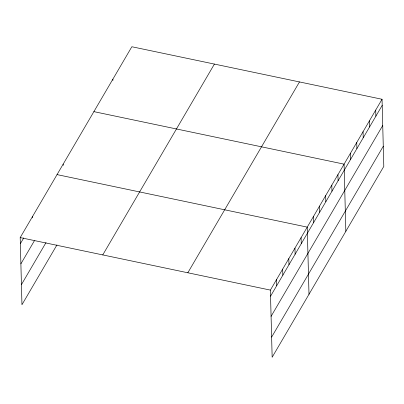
<?xml version="1.0" encoding="UTF-8"?>
<svg xmlns="http://www.w3.org/2000/svg" width="404" height="404" viewBox="0 0 404 404"><rect width="100%" height="100%" fill="white"/><g stroke="black" fill="none" stroke-linecap="round" stroke-linejoin="round"><path stroke-width="0.61" d="M56.959 244.91L21.957 304.737L20.2 237.587L131.845 46.748L382.043 99.263L383.8 166.413L272.155 357.252L270.392 290.102L382.043 99.263M20.362 243.688L23.735 237.916M20.887 263.832L34.396 240.744M21.432 284.593L45.995 242.607M102.762 254.919L214.413 64.079M187.83 272.771L299.475 81.931M270.554 296.203L382.199 105.363M271.084 316.347L382.729 125.508M271.624 337.103L383.275 146.263M93.89 111.635L344.082 164.15L345.839 231.295M57.045 174.609L307.237 227.124L308.994 294.274M20.2 237.587L270.392 290.102M375.715 110.075L375.877 116.175M369.387 120.892L369.549 126.992M363.06 131.704L363.221 137.804M356.737 142.521L356.894 148.616M350.409 153.333L350.566 159.434M337.941 174.644L338.103 180.745M331.8 185.143L331.962 191.238M325.659 195.637L325.821 201.737M319.519 206.131L319.68 212.231M313.378 216.63L313.539 222.73M301.096 237.623L301.258 243.718M294.955 248.117L295.117 254.217M288.815 258.616L288.976 264.711M282.674 269.109L282.835 275.21M276.533 279.608L276.695 285.704M112.868 79.189L112.898 80.411M63.186 164.115L63.216 165.337M32.482 216.594L32.512 217.817"/></g></svg>
